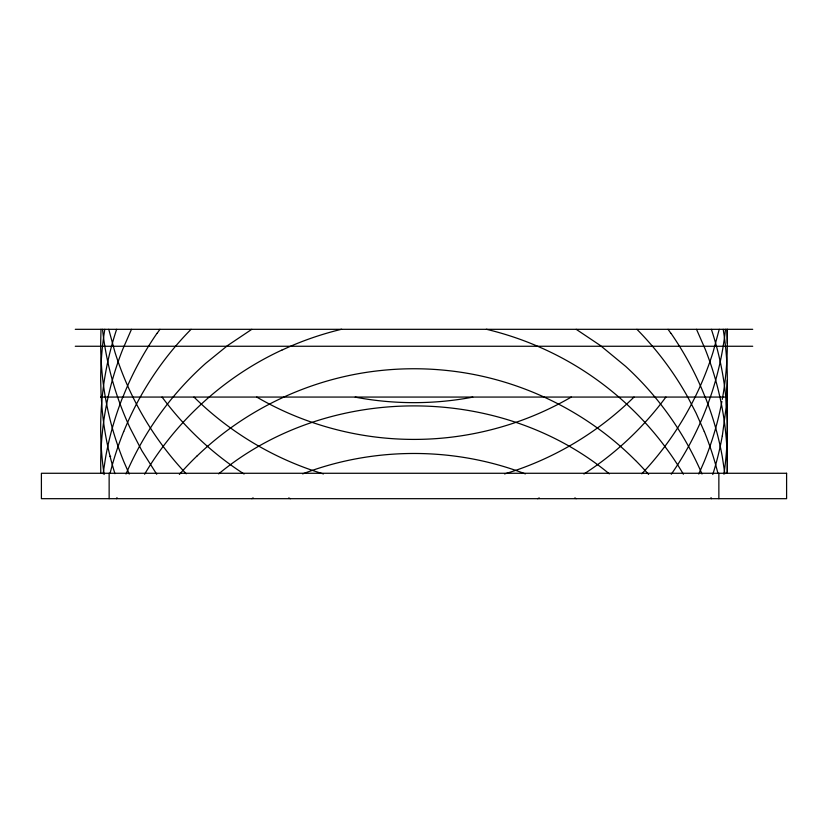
<?xml version="1.0" encoding="UTF-8"?>
<svg xmlns="http://www.w3.org/2000/svg" width="828" height="828" viewBox="0 0 828 828"><rect width="100%" height="100%" fill="white"/><g stroke="black" fill="none" stroke-linecap="round" stroke-linejoin="round"><path stroke-width="1.24" d="M723.186 329.316A622.646 440.279 0 0 1 727.315 380.124L726.125 407.459L722.316 435.932M727.212 473.285L727.326 464.808A619.613 438.126 0 0 0 719.925 397.057M100.995 329.316L100.674 343.351A622.17 439.947 0 0 0 105.311 397.067L106.16 401.725A587.88 415.697 0 0 0 123.786 461.558L129.24 474.04M725.483 329.316C719.894 381.139 701.109 431.471 671.291 474.227M103.117 473.678L105.653 457.087A590.83 417.778 0 0 1 122.761 397.057M722.264 399.396L722.689 397.067A622.17 439.947 0 0 0 727.315 343.351L727.005 329.316M721.892 401.435L721.84 401.725A587.88 415.697 0 0 1 704.214 461.558L698.77 474.04M108.085 397.067L106.16 406.424A621.362 439.368 0 0 0 100.695 464.808L100.788 473.285M719.253 329.316L713.105 351.983A574.901 406.517 0 0 1 705.187 374.359C690.573 411.123 668.952 445.081 641.762 473.813M116.634 329.316C106.284 360.47 100.881 393.269 100.685 426.089A619.344 437.94 0 0 0 104.142 474.516M116.634 498.684L116.986 497.618M123.755 431.481C139.197 393.445 162.216 358.514 191.071 329.316M131.486 329.316L122.823 349.116A585.955 414.331 0 0 0 108.116 397.067M144.6 474.227C176.447 420.282 224.978 376.429 281.81 350.099M157.072 333.384L159.959 329.316M634.02 397.067C597.94 432.682 553.104 459.333 504.552 473.926M197.147 455.917C246.609 408.266 312.135 377.734 380.445 370.551A222.618 157.413 0 0 1 447.555 370.551C518.059 377.961 585.551 410.274 635.552 460.523M218.644 473.885C328.271 383.229 499.729 383.229 609.356 473.885M583.926 473.999C611.55 456.187 636.318 433.975 657.059 408.483A458.36 324.214 0 0 0 665.909 397.057M251.805 329.316L227.628 345.524L205.748 363.295A394.915 279.243 0 0 0 192.448 375.84C166.583 401.683 145.335 432.112 129.903 465.253A553.901 391.665 0 0 0 125.991 474.009M251.805 498.684L253.13 497.887M537.589 498.684L539.276 497.949M302.644 473.895C373.573 446.665 454.427 446.665 525.356 473.895M75.276 329.316L752.724 329.316M75.276 346.259L752.724 346.259M100.705 397.067L727.294 397.067M109.989 456.342L110.673 456.342M323.448 473.926C274.896 459.333 230.06 432.682 193.98 397.067M288.724 497.949L290.411 498.684M574.87 497.887L576.195 498.684M576.195 329.316L600.372 345.524L625.678 366.39A397.647 281.178 0 0 1 635.552 375.84C661.417 401.683 682.676 432.112 698.097 465.253A553.901 391.665 0 0 1 702.009 474.009M244.074 473.999C217.816 457.066 194.135 436.159 174.046 412.24A455.307 322.071 -0.1 0 1 162.06 397.067M636.929 329.316C653.199 345.804 667.637 364.092 679.891 383.747A509.944 360.584 0 0 1 687.747 397.067L696.037 413.017L704.245 431.481M186.238 473.813C159.048 445.081 137.417 411.123 122.823 374.359A574.901 406.517 0 0 1 114.895 351.983L108.747 329.316M668.041 329.316L670.928 333.384M156.709 474.227L141.785 450.587L130.182 428.179A553.59 391.447 0 0 1 122.823 411.143C112.411 384.948 105.56 357.344 102.517 329.316M683.4 474.227C650.529 418.513 599.845 373.614 540.643 347.584A257.156 181.839 0 0 0 486.378 329.265M696.514 329.316L705.177 349.116A585.955 414.331 0 0 1 719.884 397.067M711.014 497.618L711.366 498.684M711.366 329.316C721.923 361.091 727.336 394.552 727.326 428.035A618.971 437.681 0 0 1 723.91 474.175M724.883 473.678L722.347 457.087A590.83 417.778 0 0 0 705.239 397.057M101.14 397.067L100.674 380.124A622.646 440.279 0 0 1 104.814 329.316M727.326 329.316L727.326 343.351M727.326 380.124L727.326 473.274M718.859 473.274L718.859 498.684M109.141 473.274L109.141 498.684M472.798 397.129A225.299 159.297 0 0 1 355.202 397.129M256.721 397.057A293.681 207.662 0 0 0 287.347 412.686C316.865 425.675 348.371 434.141 380.445 437.608A222.608 157.413 0 0 0 447.555 437.608C479.619 434.131 511.135 425.695 540.643 412.675A293.681 207.662 0 0 0 571.279 397.057M114.937 473.699A600.786 424.826 0 0 1 101.306 397.057M722.275 435.932A590.809 417.767 0 0 1 712.763 474.537M671.032 333.353A524.01 370.53 0 0 1 705.073 397.036M122.927 397.036A524.01 370.53 0 0 1 156.968 333.353M110.155 473.036A587.89 415.697 0 0 1 123.714 431.471M704.286 431.471A587.89 415.697 0 0 1 717.845 473.036M281.872 350.172A258.512 182.802 0 0 1 341.612 329.244M635.593 460.503A439.968 311.111 0 0 1 648.635 474.423M179.365 474.423A437.795 309.568 0 0 1 197.085 455.886M786.6 473.274L41.4 473.274L41.4 498.684L786.6 498.684L786.6 473.274"/></g></svg>
